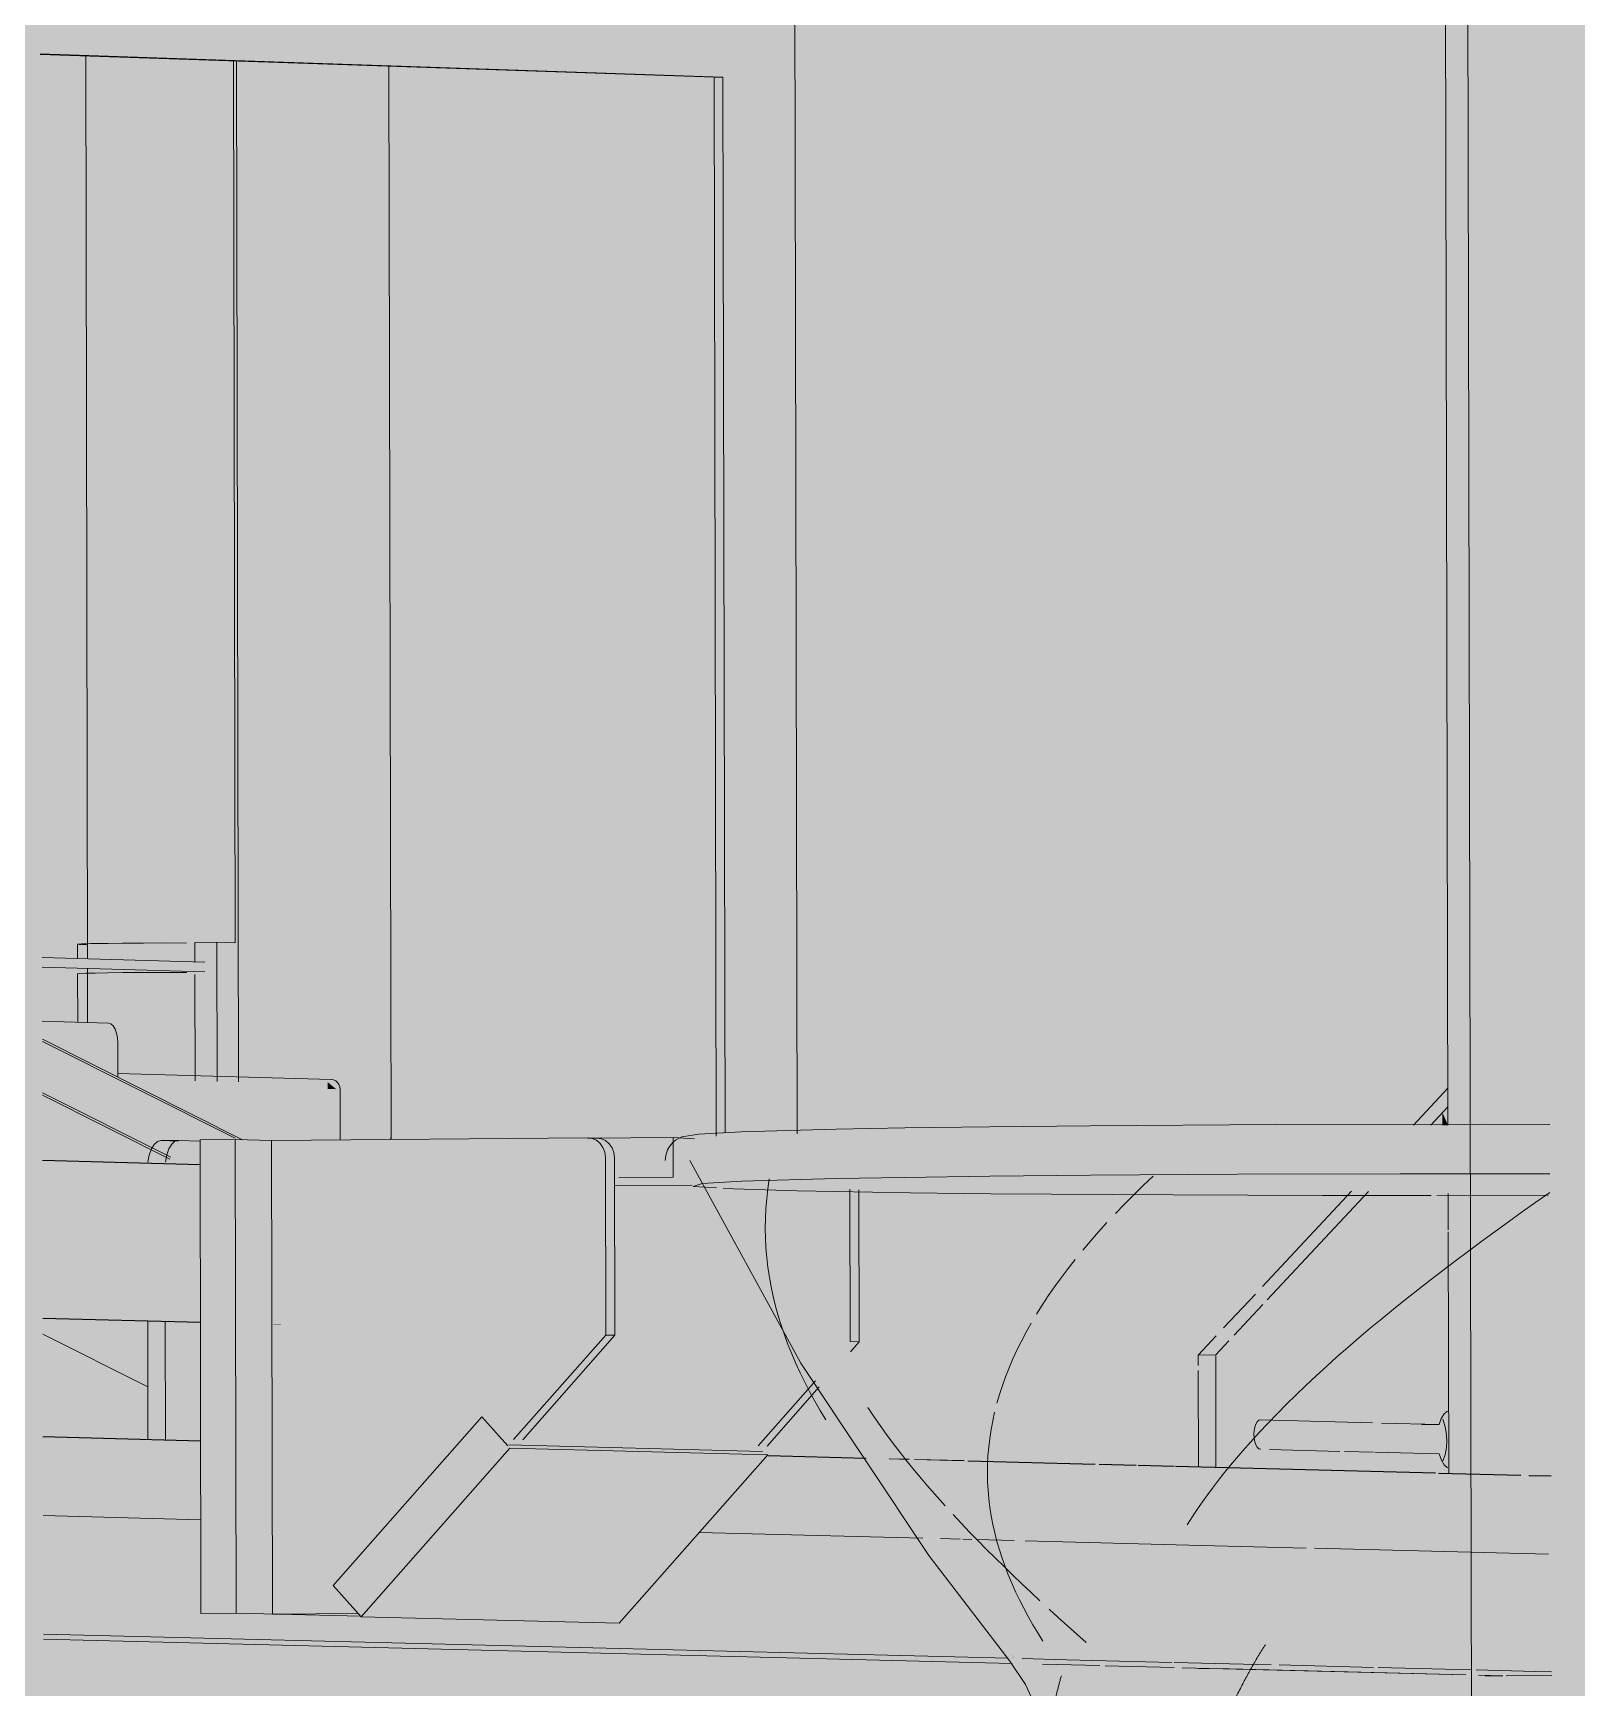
# Model space of a CAD drawing. Header units: inches. Extents: x 30764 to 92544, y -36095 to 66.
# Drawn here: x 30764.26317 to 30764.26885, y -164.99986 to -164.99377 of the extents above; entities that cross this region are included whole.
import ezdxf

# ---------------------------------------------------------------- set-up
doc = ezdxf.new("R2010")
doc.units = ezdxf.units.IN
doc.header["$MEASUREMENT"] = 0
for name, color, linetype, lineweight in [('A-GLAZ-CURT', 52, 'Continuous', 9), ('A-GLAZ-CWMG', 51, 'Continuous', 9), ('Q-SPCQ', 91, 'Continuous', 9)]:
    doc.layers.add(name, color=color, linetype=linetype, lineweight=lineweight)

# ---------------------------------------------------------------- blocks, each defined once
blk = doc.blocks.new('FP_6-Entrance - Clinic')
at = {"layer": 'Q-SPCQ'}
for p, q in [((30764.267683, -164.9997344), (30764.26768, -164.9997394)), ((30764.2676861, -164.9997295), (30764.267683, -164.9997344)), ((30764.2676892, -164.9997246), (30764.2676861, -164.9997295)), ((30764.2676923, -164.9997198), (30764.2676892, -164.9997246)), ((30764.2676954, -164.999715), (30764.2676923, -164.9997198)), ((30764.2676985, -164.9997102), (30764.2676954, -164.999715)), ((30764.2677016, -164.9997054), (30764.2676985, -164.9997102)), ((30764.2676471, -164.9997958), (30764.2676442, -164.9998011)), ((30764.2676501, -164.9997905), (30764.2676471, -164.9997958)), ((30764.267653, -164.9997853), (30764.2676501, -164.9997905)), ((30764.267656, -164.9997801), (30764.267653, -164.9997853)), ((30764.267659, -164.9997749), (30764.267656, -164.9997801)), ((30764.2676619, -164.9997697), (30764.267659, -164.9997749)), ((30764.2676649, -164.9997646), (30764.2676619, -164.9997697)), ((30764.2676679, -164.9997595), (30764.2676649, -164.9997646)), ((30764.2676709, -164.9997544), (30764.2676679, -164.9997595)), ((30764.2676739, -164.9997494), (30764.2676709, -164.9997544)), ((30764.267677, -164.9997444), (30764.2676739, -164.9997494)), ((30764.26768, -164.9997394), (30764.267677, -164.9997444)), ((30764.267615, -164.9998555), (30764.2676121, -164.9998611)), ((30764.2676179, -164.99985), (30764.267615, -164.9998555)), ((30764.2676208, -164.9998444), (30764.2676179, -164.99985)), ((30764.2676237, -164.9998389), (30764.2676208, -164.9998444)), ((30764.2676267, -164.9998335), (30764.2676237, -164.9998389)), ((30764.2676296, -164.999828), (30764.2676267, -164.9998335)), ((30764.2676325, -164.9998226), (30764.2676296, -164.999828)), ((30764.2676354, -164.9998172), (30764.2676325, -164.9998226)), ((30764.2676383, -164.9998118), (30764.2676354, -164.9998172)), ((30764.2676413, -164.9998064), (30764.2676383, -164.9998118)), ((30764.2676442, -164.9998011), (30764.2676413, -164.9998064)), ((30764.2675829, -164.999918), (30764.2675799, -164.9999238)), ((30764.2675858, -164.9999122), (30764.2675829, -164.999918)), ((30764.2675887, -164.9999064), (30764.2675858, -164.9999122)), ((30764.2675917, -164.9999007), (30764.2675887, -164.9999064)), ((30764.2675946, -164.999895), (30764.2675917, -164.9999007)), ((30764.2675975, -164.9998893), (30764.2675946, -164.999895)), ((30764.2676005, -164.9998836), (30764.2675975, -164.9998893)), ((30764.2676034, -164.9998779), (30764.2676005, -164.9998836)), ((30764.2676063, -164.9998723), (30764.2676034, -164.9998779)), ((30764.2676092, -164.9998667), (30764.2676063, -164.9998723)), ((30764.2676121, -164.9998611), (30764.2676092, -164.9998667)), ((30764.267553, -164.9999767), (30764.26755, -164.9999826)), ((30764.267556, -164.9999707), (30764.267553, -164.9999767)), ((30764.2675591, -164.9999648), (30764.267556, -164.9999707)), ((30764.2675621, -164.9999589), (30764.2675591, -164.9999648)), ((30764.2675651, -164.999953), (30764.2675621, -164.9999589)), ((30764.2675681, -164.9999471), (30764.2675651, -164.999953)), ((30764.267571, -164.9999413), (30764.2675681, -164.9999471)), ((30764.267574, -164.9999354), (30764.267571, -164.9999413)), ((30764.267577, -164.9999296), (30764.267574, -164.9999354)), ((30764.2675799, -164.9999238), (30764.267577, -164.9999296)), ((30764.26755, -164.9999826), (30764.2675469, -164.9999886))]:
    blk.add_line(p, q, dxfattribs=at)
blk = doc.blocks.new('FP_7-Entrance - Clinic')
at = {"layer": 'Q-SPCQ'}
for p, q in [((30764.267252, -164.9980152), (30764.267217, -164.9980496)), ((30764.267288, -164.9979808), (30764.267252, -164.9980152)), ((30764.2671831, -164.9980838), (30764.2671502, -164.998118)), ((30764.267217, -164.9980496), (30764.2671831, -164.9980838)), ((30764.2671183, -164.9981521), (30764.2670875, -164.9981861)), ((30764.2670875, -164.9981861), (30764.2670578, -164.99822)), ((30764.2670578, -164.99822), (30764.2670291, -164.9982539)), ((30764.2669751, -164.9983213), (30764.2669497, -164.9983549)), ((30764.2670015, -164.9982876), (30764.2669751, -164.9983213)), ((30764.2669254, -164.9983885), (30764.2669023, -164.9984219)), ((30764.2669497, -164.9983549), (30764.2669254, -164.9983885)), ((30764.2668803, -164.9984553), (30764.2668594, -164.9984886)), ((30764.2669023, -164.9984219), (30764.2668803, -164.9984553)), ((30764.266821, -164.9985549), (30764.2668036, -164.9985879)), ((30764.2668396, -164.9985218), (30764.266821, -164.9985549)), ((30764.2667873, -164.9986209), (30764.2667721, -164.9986538)), ((30764.2668036, -164.9985879), (30764.2667873, -164.9986209)), ((30764.2667581, -164.9986866), (30764.2667452, -164.9987193)), ((30764.2667721, -164.9986538), (30764.2667581, -164.9986866)), ((30764.2667335, -164.9987519), (30764.2667229, -164.9987845)), ((30764.2667452, -164.9987193), (30764.2667335, -164.9987519)), ((30764.2667229, -164.9987845), (30764.2667134, -164.9988169)), ((30764.2662383, -164.998832), (30764.2662606, -164.9988654)), ((30764.2662606, -164.9988654), (30764.2662837, -164.9988988)), ((30764.266698, -164.9988816), (30764.266692, -164.9989139)), ((30764.2667051, -164.9988493), (30764.266698, -164.9988816)), ((30764.2662837, -164.9988988), (30764.2663076, -164.998932)), ((30764.2663076, -164.998932), (30764.2663322, -164.9989651)), ((30764.266692, -164.9989139), (30764.2666871, -164.998946)), ((30764.2663322, -164.9989651), (30764.2663575, -164.9989981)), ((30764.2663575, -164.9989981), (30764.2663835, -164.9990311)), ((30764.2666833, -164.9989781), (30764.2666806, -164.99901)), ((30764.2666871, -164.998946), (30764.2666833, -164.9989781)), ((30764.2663835, -164.9990311), (30764.2664101, -164.9990639)), ((30764.2664101, -164.9990639), (30764.2664374, -164.9990966)), ((30764.2666791, -164.9990419), (30764.2666786, -164.9990737)), ((30764.2666806, -164.99901), (30764.2666791, -164.9990419)), ((30764.2664374, -164.9990966), (30764.2664557, -164.999118)), ((30764.2664557, -164.999118), (30764.2664653, -164.9991292)), ((30764.2666786, -164.9990737), (30764.2666793, -164.9991055)), ((30764.2666793, -164.9991055), (30764.266681, -164.9991371)), ((30764.2664653, -164.9991292), (30764.2664937, -164.9991617)), ((30764.2664937, -164.9991617), (30764.2665228, -164.9991941)), ((30764.266681, -164.9991371), (30764.2666838, -164.9991687)), ((30764.2666838, -164.9991687), (30764.2666877, -164.9992001)), ((30764.2665524, -164.9992264), (30764.2665824, -164.9992586)), ((30764.2666877, -164.9992001), (30764.2666926, -164.9992315)), ((30764.2666926, -164.9992315), (30764.2666985, -164.9992628)), ((30764.2665824, -164.9992586), (30764.266613, -164.9992907)), ((30764.266613, -164.9992907), (30764.266644, -164.9993227)), ((30764.2666985, -164.9992628), (30764.2667055, -164.9992941)), ((30764.2667055, -164.9992941), (30764.2667135, -164.9993252)), ((30764.266644, -164.9993227), (30764.2666755, -164.9993546)), ((30764.2666755, -164.9993546), (30764.2667073, -164.9993863)), ((30764.2667135, -164.9993252), (30764.2667224, -164.9993563)), ((30764.2667224, -164.9993563), (30764.2667324, -164.9993872)), ((30764.2667073, -164.9993863), (30764.2667395, -164.999418)), ((30764.2667324, -164.9993872), (30764.2667433, -164.9994181)), ((30764.2667395, -164.999418), (30764.2667721, -164.9994495)), ((30764.2667433, -164.9994181), (30764.2667552, -164.9994489)), ((30764.2667552, -164.9994489), (30764.266768, -164.9994796)), ((30764.266768, -164.9994796), (30764.2667817, -164.9995103)), ((30764.2667721, -164.9994495), (30764.266805, -164.999481)), ((30764.266805, -164.999481), (30764.2668381, -164.9995123)), ((30764.2667817, -164.9995103), (30764.2667964, -164.9995408)), ((30764.2667964, -164.9995408), (30764.2668119, -164.9995713)), ((30764.2668381, -164.9995123), (30764.2668716, -164.9995435)), ((30764.2668119, -164.9995713), (30764.2668282, -164.9996016)), ((30764.2668282, -164.9996016), (30764.2668454, -164.9996319)), ((30764.2669052, -164.9995746), (30764.2669391, -164.9996056)), ((30764.2669391, -164.9996056), (30764.2669731, -164.9996365)), ((30764.2668454, -164.9996319), (30764.2668634, -164.9996621)), ((30764.2668634, -164.9996621), (30764.2668822, -164.9996922)), ((30764.2669731, -164.9996365), (30764.2670073, -164.9996673)), ((30764.2670073, -164.9996673), (30764.2670416, -164.9996979))]:
    blk.add_line(p, q, dxfattribs=at)
blk = doc.blocks.new('FP_8-Entrance - Clinic')
at = {"layer": 'Q-SPCQ'}
for p, q in [((30764.2658704, -164.9980278), (30764.2658663, -164.9980642)), ((30764.2658758, -164.9979913), (30764.2658704, -164.9980278)), ((30764.2658663, -164.9980642), (30764.2658634, -164.9981005)), ((30764.2658617, -164.9981367), (30764.2658612, -164.9981729)), ((30764.2658634, -164.9981005), (30764.2658617, -164.9981367)), ((30764.2658612, -164.9981729), (30764.2658619, -164.998209)), ((30764.2658619, -164.998209), (30764.2658637, -164.998245)), ((30764.2658637, -164.998245), (30764.2658667, -164.9982809)), ((30764.2658667, -164.9982809), (30764.2658709, -164.9983167)), ((30764.2658709, -164.9983167), (30764.2658762, -164.9983524)), ((30764.2658762, -164.9983524), (30764.2658826, -164.9983881)), ((30764.2658826, -164.9983881), (30764.2658902, -164.9984236)), ((30764.2658902, -164.9984236), (30764.2658988, -164.9984591)), ((30764.2658988, -164.9984591), (30764.2659086, -164.9984945)), ((30764.2659086, -164.9984945), (30764.2659194, -164.9985298)), ((30764.2659194, -164.9985298), (30764.2659313, -164.9985649)), ((30764.2659313, -164.9985649), (30764.2659443, -164.9986)), ((30764.2659443, -164.9986), (30764.2659582, -164.9986351)), ((30764.2659582, -164.9986351), (30764.2659732, -164.99867)), ((30764.2659732, -164.99867), (30764.2659892, -164.9987048)), ((30764.2659892, -164.9987048), (30764.2660061, -164.9987395)), ((30764.2660061, -164.9987395), (30764.266024, -164.9987741)), ((30764.266024, -164.9987741), (30764.2660429, -164.9988087)), ((30764.2660429, -164.9988087), (30764.2660626, -164.9988431)), ((30764.2660626, -164.9988431), (30764.2660833, -164.9988774))]:
    blk.add_line(p, q, dxfattribs=at)
blk.add_polyline3d([(30764.2655838, -164.9979239, 0), (30764.2659917, -164.9986694, 0), (30764.2664623, -164.9993772, 0), (30764.2667608, -164.999766, 0)], dxfattribs=at)
blk = doc.blocks.new('FP_9-Entrance - Clinic')
at = {"layer": 'Q-SPCQ'}
for p, q in [((30764.2686968, -164.9980768), (30764.2686461, -164.9981129)), ((30764.268748, -164.9980406), (30764.2686968, -164.9980768)), ((30764.2685959, -164.9981489), (30764.2685463, -164.9981849)), ((30764.2686461, -164.9981129), (30764.2685959, -164.9981489)), ((30764.2685463, -164.9981849), (30764.2684973, -164.9982208)), ((30764.268449, -164.9982567), (30764.2684012, -164.9982924)), ((30764.2684973, -164.9982208), (30764.268449, -164.9982567)), ((30764.2683542, -164.9983281), (30764.2683078, -164.9983638)), ((30764.2684012, -164.9982924), (30764.2683542, -164.9983281)), ((30764.2683078, -164.9983638), (30764.2682622, -164.9983994)), ((30764.2682173, -164.9984349), (30764.2681732, -164.9984703)), ((30764.2682622, -164.9983994), (30764.2682173, -164.9984349)), ((30764.2681299, -164.9985057), (30764.2680873, -164.998541)), ((30764.2681732, -164.9984703), (30764.2681299, -164.9985057)), ((30764.2680456, -164.9985762), (30764.2680048, -164.9986114)), ((30764.2680873, -164.998541), (30764.2680456, -164.9985762)), ((30764.2680048, -164.9986114), (30764.2679648, -164.9986465)), ((30764.2679258, -164.9986815), (30764.2678876, -164.9987164)), ((30764.2679648, -164.9986465), (30764.2679258, -164.9986815)), ((30764.2678504, -164.9987512), (30764.2678141, -164.998786)), ((30764.2678876, -164.9987164), (30764.2678504, -164.9987512)), ((30764.2677787, -164.9988207), (30764.2677444, -164.9988553)), ((30764.2678141, -164.998786), (30764.2677787, -164.9988207)), ((30764.2677444, -164.9988553), (30764.267711, -164.9988898)), ((30764.2676787, -164.9989243), (30764.2676474, -164.9989586)), ((30764.267711, -164.9988898), (30764.2676787, -164.9989243)), ((30764.2676171, -164.9989929), (30764.2675878, -164.9990271)), ((30764.2676474, -164.9989586), (30764.2676171, -164.9989929)), ((30764.2675597, -164.9990612), (30764.2675325, -164.9990952)), ((30764.2675878, -164.9990271), (30764.2675597, -164.9990612)), ((30764.2675325, -164.9990952), (30764.2675065, -164.9991291)), ((30764.2674816, -164.999163), (30764.2674578, -164.9991967)), ((30764.2675065, -164.9991291), (30764.2674816, -164.999163)), ((30764.267435, -164.9992304), (30764.2674134, -164.9992639)), ((30764.2674578, -164.9991967), (30764.267435, -164.9992304))]:
    blk.add_line(p, q, dxfattribs=at)
blk = doc.blocks.new('FP_10-Entrance - Clinic')
at = {"layer": 'Q-SPCQ'}
for p, q in [((30764.2669402, -164.9998583), (30764.2669392, -164.999862)), ((30764.2669411, -164.9998547), (30764.2669402, -164.9998583)), ((30764.266942, -164.9998511), (30764.2669411, -164.9998547)), ((30764.266943, -164.9998475), (30764.266942, -164.9998511)), ((30764.2669439, -164.9998439), (30764.266943, -164.9998475)), ((30764.2669449, -164.9998404), (30764.2669439, -164.9998439)), ((30764.2669458, -164.9998368), (30764.2669449, -164.9998404)), ((30764.2669467, -164.9998333), (30764.2669458, -164.9998368)), ((30764.2669477, -164.9998298), (30764.2669467, -164.9998333)), ((30764.2669486, -164.9998264), (30764.2669477, -164.9998298)), ((30764.2669496, -164.9998229), (30764.2669486, -164.9998264)), ((30764.2669505, -164.9998195), (30764.2669496, -164.9998229)), ((30764.2669246, -164.9999191), (30764.2669236, -164.9999231)), ((30764.2669257, -164.9999152), (30764.2669246, -164.9999191)), ((30764.2669267, -164.9999113), (30764.2669257, -164.9999152)), ((30764.2669277, -164.9999074), (30764.2669267, -164.9999113)), ((30764.2669286, -164.9999035), (30764.2669277, -164.9999074)), ((30764.2669296, -164.9998996), (30764.2669286, -164.9999035)), ((30764.2669306, -164.9998958), (30764.2669296, -164.9998996)), ((30764.2669316, -164.999892), (30764.2669306, -164.9998958)), ((30764.2669325, -164.9998881), (30764.2669316, -164.999892)), ((30764.2669335, -164.9998843), (30764.2669325, -164.9998881)), ((30764.2669345, -164.9998806), (30764.2669335, -164.9998843)), ((30764.2669354, -164.9998768), (30764.2669345, -164.9998806)), ((30764.2669364, -164.9998731), (30764.2669354, -164.9998768)), ((30764.2669373, -164.9998694), (30764.2669364, -164.9998731)), ((30764.2669383, -164.9998657), (30764.2669373, -164.9998694)), ((30764.2669392, -164.999862), (30764.2669383, -164.9998657)), ((30764.2669085, -164.9999798), (30764.2669073, -164.9999839)), ((30764.2669096, -164.9999756), (30764.2669085, -164.9999798)), ((30764.2669108, -164.9999715), (30764.2669096, -164.9999756)), ((30764.2669119, -164.9999674), (30764.2669108, -164.9999715)), ((30764.266913, -164.9999633), (30764.2669119, -164.9999674)), ((30764.2669141, -164.9999592), (30764.266913, -164.9999633)), ((30764.2669152, -164.9999551), (30764.2669141, -164.9999592)), ((30764.2669163, -164.9999511), (30764.2669152, -164.9999551)), ((30764.2669174, -164.999947), (30764.2669163, -164.9999511)), ((30764.2669184, -164.999943), (30764.2669174, -164.999947)), ((30764.2669195, -164.999939), (30764.2669184, -164.999943)), ((30764.2669205, -164.999935), (30764.2669195, -164.999939)), ((30764.2669216, -164.999931), (30764.2669205, -164.999935)), ((30764.2669226, -164.999927), (30764.2669216, -164.999931)), ((30764.2669236, -164.9999231), (30764.2669226, -164.999927)), ((30764.2668989, -165.0000132), (30764.2668976, -165.0000174)), ((30764.2669001, -165.000009), (30764.2668989, -165.0000132)), ((30764.2669013, -165.0000048), (30764.2669001, -165.000009)), ((30764.2669026, -165.0000006), (30764.2669013, -165.0000048)), ((30764.2669038, -164.9999964), (30764.2669026, -165.0000006)), ((30764.266905, -164.9999922), (30764.2669038, -164.9999964)), ((30764.2669062, -164.9999881), (30764.266905, -164.9999922)), ((30764.2669073, -164.9999839), (30764.2669062, -164.9999881))]:
    blk.add_line(p, q, dxfattribs=at)
blk.add_polyline3d([(30764.2667608, -164.999766, 0), (30764.2668185, -164.9998521, 0), (30764.2668529, -164.9999269, 0), (30764.2668755, -165.0000023, 0)], dxfattribs=at)

msp = doc.modelspace()

# ---------------------------------------------------------------- hatches: boundary and pattern name
at = {"layer": 'A-GLAZ-CURT', "transparency": 33554458}
msp.add_hatch(color=256, dxfattribs=at).paths.add_polyline_path([(30764.2856837, -165.0943107), (30764.2853479, -164.964552), (30764.245196, -164.9655213), (30764.2453786, -165.0928161), (30764.2853434, -165.0942981)], flags=0)
at = {"layer": 'A-GLAZ-CURT', "lineweight": 5, "transparency": 33554458}
h = msp.add_hatch(color=256, dxfattribs=at)
h.paths.add_polyline_path([(30764.2720929, -165.0559024), (30764.2720455, -165.0343375), (30764.2629909, -165.0342574), (30764.2630356, -165.0557296), (30764.2719536, -165.0558998)], flags=0)
h.paths.add_polyline_path([(30764.272036, -165.0300214), (30764.2719546, -164.9930305), (30764.2629111, -164.9931497), (30764.2629825, -165.0299598), (30764.271954, -165.0300208)], flags=0)
h = msp.add_hatch(color=256, dxfattribs=at)
h.paths.add_polyline_path([(30764.2630355, -165.0554361), (30764.2705749, -165.0549591), (30764.2705304, -165.0343336), (30764.2629944, -165.0342605), (30764.2630346, -165.0549525)], flags=0)
h.paths.add_polyline_path([(30764.2705211, -165.0300198), (30764.2704414, -164.9930758), (30764.2629146, -164.9931547), (30764.2629861, -165.0299627), (30764.2692556, -165.0300103)], flags=0)
at = {"layer": 'A-GLAZ-CWMG', "lineweight": 5}
h = msp.add_hatch(color=256, dxfattribs=at)
h.paths.add_polyline_path([(30764.2705749, -165.05497), (30764.2705304, -165.0343336), (30764.2685316, -165.0343159), (30764.2685749, -165.0549327), (30764.2699962, -165.0549592)], flags=0)
h.paths.add_polyline_path([(30764.2705211, -165.0300198), (30764.2704414, -164.9930758), (30764.2684451, -164.9930973), (30764.2685226, -165.0300063), (30764.2692569, -165.0300113)], flags=0)
at = {"layer": 'Q-SPCQ', "lineweight": 5, "transparency": 33554496}
h = msp.add_hatch(color=256, dxfattribs=at)
h.paths.add_polyline_path([(30764.2662314, -164.9990187), (30764.2660511, -164.9987677), (30764.2658711, -164.9990092), (30764.2662295, -164.9990186)], flags=0)
h.paths.add_polyline_path([(30764.2640462, -164.9989616), (30764.264044, -164.9985259), (30764.2632024, -164.9985034), (30764.2632033, -164.9989396), (30764.264044, -164.9989615)], flags=0)
h.paths.add_polyline_path([(30764.2640442, -164.9979451), (30764.264044, -164.9978496), (30764.2657131, -164.9978217), (30764.2657053, -164.9939363), (30764.2631933, -164.9938508), (30764.2632013, -164.9979217), (30764.264044, -164.9979451)], flags=0)
h.paths.add_polyline_path([(30764.2659787, -164.9978246), (30764.2668716, -164.9978096), (30764.2687503, -164.997794), (30764.2687364, -164.9931723), (30764.2631921, -164.9932311), (30764.2631922, -164.9932693), (30764.2659697, -164.9933663), (30764.2659787, -164.9978152)], flags=0)
at = {"layer": 'Q-SPCQ', "lineweight": 5}
h = msp.add_hatch(color=256, dxfattribs=at)
h.paths.add_polyline_path([(30764.2642643, -164.9976263), (30764.2642569, -164.9938886), (30764.263935, -164.9938776), (30764.2639742, -164.9976182), (30764.2640804, -164.9976212)], flags=0)
h.paths.add_polyline_path([(30764.2642558, -164.9933066), (30764.2642556, -164.99322), (30764.2639338, -164.9932551), (30764.2639339, -164.9932954)], flags=0)
h = msp.add_hatch(color=256, dxfattribs=at)
h.paths.add_polyline_path([(30764.264297, -164.9978477), (30764.2644476, -164.9978391), (30764.2644398, -164.9938948), (30764.264118, -164.9938839), (30764.2641445, -164.997623), (30764.2642956, -164.997652), (30764.264297, -164.9978462)], flags=0)
h.paths.add_polyline_path([(30764.2644387, -164.993313), (30764.2644385, -164.993218), (30764.2641167, -164.9932404), (30764.2641168, -164.9933018)], flags=0)
h = msp.add_hatch(color=256, dxfattribs=at)
h.paths.add_polyline_path([(30764.264297, -164.9978477), (30764.2643136, -164.9978391), (30764.2642753, -164.9938892), (30764.2642569, -164.9938886), (30764.2642955, -164.997652), (30764.264297, -164.9978461)], flags=0)
h.paths.add_polyline_path([(30764.2643046, -164.9933083), (30764.2642739, -164.9932198), (30764.2642557, -164.9932389), (30764.2642834, -164.9933076), (30764.2643023, -164.9933082)], flags=0)
h = msp.add_hatch(color=256, dxfattribs=at)
h.paths.add_polyline_path([(30764.2643136, -164.9978476), (30764.2644798, -164.9978391), (30764.264472, -164.9938959), (30764.2643058, -164.9938902), (30764.2643136, -164.9978461)], flags=0)
h.paths.add_polyline_path([(30764.2644708, -164.9933141), (30764.2644707, -164.9932177), (30764.2643045, -164.9932384), (30764.2643046, -164.9933083)], flags=0)
for points in [[(30764.2687503, -164.9977968), (30764.2687365, -164.9931723), (30764.2683634, -164.9931763), (30764.2683728, -164.9976577), (30764.2685056, -164.9975157), (30764.2685698, -164.9975152), (30764.2685259, -164.9977938), (30764.2687365, -164.9977965)], [(30764.2635073, -164.9938631), (30764.2634854, -164.993861), (30764.2634854, -164.9938624)], [(30764.2638853, -164.993876), (30764.2638641, -164.9938738), (30764.2638814, -164.9938758)], [(30764.2639034, -164.9938766), (30764.2638734, -164.9938741), (30764.2639024, -164.9938765)], [(30764.2642569, -164.9938886), (30764.2642569, -164.9938871), (30764.263935, -164.9938776)], [(30764.2644398, -164.9938948), (30764.2644398, -164.9938934), (30764.264118, -164.9938839)], [(30764.2643058, -164.9938902), (30764.2642753, -164.9938878), (30764.2643037, -164.9938902)], [(30764.264472, -164.9938959), (30764.264472, -164.9938944), (30764.2643058, -164.9938902)], [(30764.2656809, -164.9978335), (30764.2657131, -164.9978217), (30764.2657053, -164.9939363), (30764.265673, -164.9939366), (30764.2656809, -164.997826)], [(30764.2639417, -164.9972333), (30764.2639202, -164.9971965), (30764.2632006, -164.9971757), (30764.2632007, -164.997212), (30764.2639202, -164.9972327)], [(30764.2639424, -164.9976173), (30764.2639202, -164.9971223), (30764.2638427, -164.9971201), (30764.2638437, -164.9976145), (30764.2639202, -164.9976167)], [(30764.2633608, -164.9972745), (30764.2633309, -164.9972363), (30764.263201, -164.9972631), (30764.263201, -164.9972699), (30764.2633598, -164.9972745)], [(30764.263498, -164.9976048), (30764.2634972, -164.997232), (30764.2633485, -164.9972599), (30764.2633653, -164.9972746), (30764.2633955, -164.9974163), (30764.2634522, -164.9974334), (30764.2634786, -164.9975655), (30764.2634802, -164.9976043)], [(30764.2633656, -164.9974155), (30764.2633653, -164.9972746), (30764.263201, -164.9972699), (30764.2632013, -164.9974108), (30764.263319, -164.9974141)], [(30764.2634784, -164.9976162), (30764.2634702, -164.9974735), (30764.2634447, -164.9974176), (30764.2632008, -164.9974106), (30764.263201, -164.9974772), (30764.2634516, -164.9976028)], [(30764.2636735, -164.9979117), (30764.2637023, -164.9978496), (30764.2639107, -164.9978409), (30764.2633185, -164.997544), (30764.2633185, -164.9977336), (30764.2636549, -164.9979024)], [(30764.2640446, -164.9978498), (30764.264297, -164.9978391), (30764.2642966, -164.9976613), (30764.263525, -164.9976396), (30764.263989, -164.9978483), (30764.2640402, -164.9978497)], [(30764.2642822, -164.9976609), (30764.2642509, -164.9976349), (30764.2642509, -164.99766)], [(30764.2683097, -164.9977933), (30764.268373, -164.9977256), (30764.2683528, -164.9976791), (30764.268254, -164.9977931)], [(30764.2683731, -164.9977934), (30764.2683528, -164.9977472), (30764.2683528, -164.9977934)], [(30764.2640474, -164.9995927), (30764.2643833, -164.9995758), (30764.265274, -164.9985658), (30764.2652726, -164.9979118), (30764.2651745, -164.99784), (30764.2640796, -164.9978704), (30764.2640796, -164.9991181), (30764.2640465, -164.9991425), (30764.2640474, -164.9995758)], [(30764.2640943, -164.9979962), (30764.2655224, -164.9979789), (30764.2655222, -164.9978388), (30764.264094, -164.997851)], [(30764.2644798, -164.9978462), (30764.2644838, -164.9978391), (30764.2644798, -164.99784)], [(30764.2655394, -164.9979851), (30764.2655271, -164.9979789), (30764.265585, -164.997848), (30764.2655222, -164.9978506), (30764.2655271, -164.9979844)], [(30764.2655474, -164.9979155), (30764.2664917, -164.9978911), (30764.2670168, -164.997862), (30764.2670361, -164.9978072), (30764.2655428, -164.9978464)], [(30764.2670155, -164.9978855), (30764.268748, -164.9978601), (30764.2687341, -164.9977958), (30764.2678697, -164.9977914), (30764.267021, -164.9978401), (30764.2670168, -164.997862)], [(30764.2637839, -164.9992496), (30764.2637811, -164.9978517), (30764.263702, -164.9978495), (30764.2636521, -164.997957), (30764.2636546, -164.9992463), (30764.2637811, -164.9992496)], [(30764.2636703, -164.997918), (30764.2636522, -164.997901), (30764.2636699, -164.9979178)], [(30764.2655921, -164.9980118), (30764.2666283, -164.9979688), (30764.2670278, -164.9979503), (30764.2670155, -164.9978855), (30764.2655474, -164.9979155), (30764.2655269, -164.9979788)], [(30764.2670465, -164.9979743), (30764.2684806, -164.9979565), (30764.2687482, -164.9979502), (30764.268734, -164.9978801), (30764.2670169, -164.9979091), (30764.2670365, -164.997965)], [(30764.2653073, -164.9985667), (30764.265306, -164.9979127), (30764.2652726, -164.9979118), (30764.265274, -164.9985658)], [(30764.2658176, -164.998993), (30764.2660462, -164.9987339), (30764.2655853, -164.9980137), (30764.2653066, -164.9980192), (30764.2652775, -164.998601), (30764.2651126, -164.9987881), (30764.2651143, -164.9989747), (30764.2654, -164.9989821)], [(30764.2660597, -164.9987186), (30764.2661731, -164.9985681), (30764.2661536, -164.9980281), (30764.2656633, -164.9980287), (30764.2660506, -164.9987043)], [(30764.2662064, -164.9985908), (30764.2662053, -164.998031), (30764.2661721, -164.9980424), (30764.2661732, -164.9985899)], [(30764.2663548, -164.9980072), (30764.2663548, -164.9979854), (30764.2662765, -164.9980059)], [(30764.2674541, -164.9986397), (30764.2675184, -164.9986392), (30764.2680731, -164.9980405), (30764.2680007, -164.9980555), (30764.2674991, -164.9985916)], [(30764.2687531, -164.9990845), (30764.2687232, -164.9980511), (30764.2684831, -164.9980664), (30764.2683755, -164.9989162), (30764.2683758, -164.9990747), (30764.2687365, -164.9990841)], [(30764.2660462, -164.9987339), (30764.2660506, -164.9987043), (30764.2657485, -164.9981821), (30764.2659505, -164.9985731)], [(30764.2635887, -164.9985149), (30764.2635876, -164.9985137), (30764.2635876, -164.9985149)], [(30764.263654, -164.9989514), (30764.2636532, -164.9985166), (30764.2635885, -164.9985148), (30764.2635894, -164.9989497)], [(30764.2636532, -164.9985166), (30764.2636532, -164.9985154), (30764.2635885, -164.9985148)], [(30764.2639117, -164.9985235), (30764.2639117, -164.9985223), (30764.2637824, -164.99852)], [(30764.2640796, -164.998528), (30764.2640796, -164.9985268), (30764.2640453, -164.998527)], [(30764.2675193, -164.9990524), (30764.2675184, -164.9986392), (30764.2674541, -164.9986397), (30764.267455, -164.9990507)], [(30764.2643737, -164.9996028), (30764.2649211, -164.998982), (30764.264818, -164.9988672), (30764.2642706, -164.999488), (30764.2643494, -164.9995758)], [(30764.2658509, -164.9989938), (30764.2657593, -164.998892), (30764.2656735, -164.9989892)], [(30764.2653238, -164.9996267), (30764.2658706, -164.9990068), (30764.2649211, -164.998982), (30764.2643737, -164.9996028), (30764.2651748, -164.9996229)], [(30764.2658069, -164.9990051), (30764.2658176, -164.998993), (30764.2653074, -164.9989921)], [(30764.2687536, -164.9993728), (30764.2687364, -164.9990841), (30764.2662553, -164.9990193), (30764.2664882, -164.9993147), (30764.2687425, -164.9993725)], [(30764.2667552, -164.9997554), (30764.266441, -164.9993135), (30764.2656191, -164.9992924), (30764.265324, -164.9996267), (30764.2640474, -164.9995903), (30764.264044, -164.999252), (30764.2632038, -164.9992304), (30764.2632047, -164.9996667), (30764.266531, -164.9997498)], [(30764.2687545, -164.9998053), (30764.2687364, -164.9993724), (30764.2664614, -164.9993212), (30764.2668059, -164.9997566), (30764.2687529, -164.9998053)], [(30764.2667771, -164.9997559), (30764.2667636, -164.9997363), (30764.2667765, -164.9997559)], [(30764.2667691, -164.9997746), (30764.2667552, -164.9997554), (30764.2667639, -164.9997744)], [(30764.2685747, -164.9998196), (30764.268186, -164.9997911), (30764.2685018, -164.9998178)]]:
    msp.add_hatch(color=256, dxfattribs=at).paths.add_polyline_path(points, flags=0)
h = msp.add_hatch(color=256, dxfattribs=at)
h.paths.add_polyline_path([(30764.266441, -164.9993135), (30764.266207, -164.999018), (30764.2658513, -164.9990293), (30764.2656191, -164.9992924), (30764.2663866, -164.9993121)], flags=0)
h.paths.add_polyline_path([(30764.2640468, -164.9992521), (30764.264044, -164.9989615), (30764.2632033, -164.9989396), (30764.2632038, -164.9992304), (30764.264044, -164.999252)], flags=0)
h.paths.add_polyline_path([(30764.2640453, -164.9985259), (30764.264044, -164.9979451), (30764.2632013, -164.9979217), (30764.2632024, -164.9985034), (30764.264044, -164.9985259)], flags=0)
h.paths.add_polyline_path([(30764.2659503, -164.9978261), (30764.2659787, -164.9978047), (30764.2659697, -164.9933663), (30764.2631922, -164.9932722), (30764.2631933, -164.9938508), (30764.2657053, -164.9939363), (30764.2657398, -164.9978225)], flags=0)
at = {"layer": 'Q-SPCQ', "lineweight": 5, "transparency": 33554496}
h = msp.add_hatch(color=256, dxfattribs=at)
h.paths.add_polyline_path([(30764.2664418, -164.9993146), (30764.266207, -164.9990191), (30764.2658513, -164.9990293), (30764.2656182, -164.9992934), (30764.2663866, -164.9993132)], flags=0)
h.paths.add_polyline_path([(30764.2640468, -164.9992531), (30764.264044, -164.9989626), (30764.2632033, -164.9989407), (30764.2632038, -164.9992315), (30764.264044, -164.9992531)], flags=0)
h.paths.add_polyline_path([(30764.2640454, -164.9985271), (30764.264044, -164.9979462), (30764.2632013, -164.9979229), (30764.2632024, -164.9985045), (30764.264044, -164.998527)], flags=0)
h.paths.add_polyline_path([(30764.2656809, -164.9978335), (30764.2657399, -164.9978225), (30764.2659464, -164.9978047), (30764.2659374, -164.9933667), (30764.2631922, -164.9932722), (30764.2631934, -164.9938522), (30764.265673, -164.9939366), (30764.2656809, -164.997826)], flags=0)
at = {"layer": 'Q-SPCQ', "lineweight": 5}
h = msp.add_hatch(color=256, dxfattribs=at)
h.paths.add_polyline_path([(30764.2635146, -164.9976053), (30764.2634972, -164.997232), (30764.2633673, -164.9972343), (30764.2633802, -164.9974159), (30764.2634561, -164.997442), (30764.2634786, -164.9975655), (30764.2634802, -164.9976043), (30764.263511, -164.9976052)], flags=0)
h.paths.add_polyline_path([(30764.2635138, -164.9971848), (30764.2634854, -164.9938624), (30764.2633607, -164.9938582), (30764.2633957, -164.9971814), (30764.2635081, -164.9971847)], flags=0)
h.paths.add_polyline_path([(30764.2635061, -164.9932805), (30764.2634811, -164.9932283), (30764.2633596, -164.9932552), (30764.2633894, -164.9932764), (30764.2634815, -164.9932796)], flags=0)
h = msp.add_hatch(color=256, dxfattribs=at)
h.paths.add_polyline_path([(30764.263498, -164.9976048), (30764.2634926, -164.9972321), (30764.2633854, -164.9972334), (30764.2634139, -164.9974168), (30764.2634517, -164.9974323), (30764.2634787, -164.9975655), (30764.2634973, -164.9976048)], flags=0)
h.paths.add_polyline_path([(30764.2634972, -164.9971844), (30764.263478, -164.9938622), (30764.2633788, -164.9938588), (30764.2634134, -164.997182), (30764.2634971, -164.9971844)], flags=0)
h.paths.add_polyline_path([(30764.2637549, -164.9971231), (30764.2637234, -164.9938705), (30764.2637146, -164.9938702), (30764.2637491, -164.9971231)], flags=0)
h.paths.add_polyline_path([(30764.2635616, -164.9971231), (30764.2635804, -164.9971127), (30764.2635616, -164.997123)], flags=0)
h.paths.add_polyline_path([(30764.2637474, -164.9932889), (30764.263723, -164.9932257), (30764.2637134, -164.9932552), (30764.2637234, -164.9932881)], flags=0)
h.paths.add_polyline_path([(30764.2635062, -164.9932805), (30764.2634744, -164.9932284), (30764.2633776, -164.9932552), (30764.2634058, -164.993277), (30764.2634942, -164.9932801)], flags=0)
h = msp.add_hatch(color=256, dxfattribs=at)
h.paths.add_polyline_path([(30764.2639048, -164.9976163), (30764.2638734, -164.9938756), (30764.2635073, -164.9938631), (30764.2635138, -164.9971848), (30764.2638799, -164.9971954), (30764.2638762, -164.9972327), (30764.2635139, -164.9972334), (30764.2635146, -164.9976053), (30764.2639033, -164.9976162)], flags=0)
h.paths.add_polyline_path([(30764.2639023, -164.9932943), (30764.2638721, -164.9932241), (30764.2635061, -164.9932551), (30764.2635311, -164.9932814), (30764.2639007, -164.9932942)], flags=0)
h = msp.add_hatch(color=256, dxfattribs=at)
h.paths.add_polyline_path([(30764.2637623, -164.9971232), (30764.2637623, -164.9971209), (30764.2638917, -164.9971127), (30764.2638641, -164.9938753), (30764.2637485, -164.9938713), (30764.26376, -164.9971232)], flags=0)
h.paths.add_polyline_path([(30764.2638842, -164.9932937), (30764.2638614, -164.9932242), (30764.2637473, -164.9932552), (30764.2637683, -164.9932896), (30764.2638797, -164.9932935)], flags=0)
h = msp.add_hatch(color=256, dxfattribs=at)
h.paths.add_polyline_path([(30764.2637485, -164.9938713), (30764.2637234, -164.993869), (30764.2637273, -164.9938706)], flags=0)
h.paths.add_polyline_path([(30764.2635074, -164.9938631), (30764.263478, -164.9938607), (30764.2634953, -164.9938627)], flags=0)
h = msp.add_hatch(color=256, dxfattribs=at)
h.paths.add_polyline_path([(30764.263442, -164.9974176), (30764.2634246, -164.9972329), (30764.2633511, -164.9972369), (30764.2633817, -164.9974159), (30764.2634384, -164.9974175)], flags=0)
h.paths.add_polyline_path([(30764.2634972, -164.9971844), (30764.2634822, -164.9971315), (30764.2634146, -164.9971564), (30764.2634269, -164.9971823), (30764.2634971, -164.9971844)], flags=0)
h = msp.add_hatch(color=256, dxfattribs=at)
h.paths.add_polyline_path([(30764.2639402, -164.9976173), (30764.2639122, -164.9972337), (30764.2634972, -164.9972342), (30764.2635232, -164.9976055), (30764.2639222, -164.9976167)], flags=0)
h.paths.add_polyline_path([(30764.2638662, -164.997195), (30764.263866, -164.9971242), (30764.2634971, -164.9971516), (30764.2634972, -164.9971843), (30764.2638648, -164.9971949)], flags=0)
h = msp.add_hatch(color=256, dxfattribs=at)
h.paths.add_polyline_path([(30764.2638437, -164.9976145), (30764.2638429, -164.9972323), (30764.2637624, -164.9972334), (30764.2637632, -164.9976123)], flags=0)
h.paths.add_polyline_path([(30764.2638428, -164.9971943), (30764.2638427, -164.9971201), (30764.2637623, -164.9971516), (30764.2637624, -164.997192), (30764.2638048, -164.9971932)], flags=0)
h = msp.add_hatch(color=256, dxfattribs=at)
h.paths.add_polyline_path([(30764.2635892, -164.9987564), (30764.2635876, -164.9985149), (30764.2632028, -164.9985046), (30764.2632335, -164.9985779), (30764.2635876, -164.9987556)], flags=0)
h.paths.add_polyline_path([(30764.2636627, -164.9979346), (30764.2636522, -164.9979089), (30764.2632012, -164.9976827), (30764.2632017, -164.9979218), (30764.2636548, -164.9979343)], flags=0)
h = msp.add_hatch(color=256, dxfattribs=at)
h.paths.add_polyline_path([(30764.2639125, -164.9989581), (30764.2639117, -164.9985235), (30764.2637824, -164.99852), (30764.2637833, -164.9989547)], flags=0)
h.paths.add_polyline_path([(30764.2639105, -164.9979413), (30764.2639103, -164.9978459), (30764.2637811, -164.997847), (30764.2637813, -164.9979378)], flags=0)
h = msp.add_hatch(color=256, dxfattribs=at)
h.paths.add_polyline_path([(30764.2640796, -164.9989625), (30764.2640796, -164.998528), (30764.2640453, -164.998527), (30764.2640462, -164.9989616)], flags=0)
h.paths.add_polyline_path([(30764.2640796, -164.997946), (30764.2640796, -164.9978493), (30764.264044, -164.9978496), (30764.264062, -164.9979455)], flags=0)
h = msp.add_hatch(color=256, dxfattribs=at)
h.paths.add_polyline_path([(30764.2640474, -164.9995927), (30764.264044, -164.9978496), (30764.2639104, -164.9978507), (30764.2639138, -164.9995894), (30764.2640439, -164.9995926)], flags=0)
h.paths.add_polyline_path([(30764.2643721, -164.9996009), (30764.2643626, -164.9995904), (30764.2643707, -164.9996009)], flags=0)
h = msp.add_hatch(color=256, dxfattribs=at)
h.paths.add_polyline_path([(30764.2687217, -164.9980506), (30764.2687493, -164.9980274), (30764.268735, -164.9979629), (30764.268414, -164.997974), (30764.2685095, -164.9980264), (30764.2683906, -164.9980294), (30764.2683381, -164.9979649), (30764.2671814, -164.9979846), (30764.2671907, -164.9980436), (30764.2680039, -164.9980389), (30764.268618, -164.9980489)], flags=0)
h.paths.add_polyline_path([(30764.2664083, -164.9980423), (30764.2667434, -164.998037), (30764.266648, -164.9979689), (30764.2656584, -164.9980079), (30764.2659063, -164.9980263), (30764.26636, -164.9980396)], flags=0)
h.paths.add_polyline_path([(30764.2669077, -164.9980344), (30764.2670414, -164.9979691), (30764.267022, -164.9979654), (30764.2667527, -164.9979691)], flags=0)
h = msp.add_hatch(color=256, dxfattribs=at)
h.paths.add_polyline_path([(30764.2669077, -164.9980344), (30764.2666856, -164.9979691), (30764.2667434, -164.998037)], flags=0)
h.paths.add_polyline_path([(30764.2671609, -164.9980426), (30764.267164, -164.9979712), (30764.2669161, -164.9980347), (30764.2670974, -164.9980406)], flags=0)
h.paths.add_polyline_path([(30764.2683906, -164.9980294), (30764.2685095, -164.9979995), (30764.2683682, -164.997974)], flags=0)
at = {"layer": 'Q-SPCQ', "lineweight": 5, "transparency": 33554496}
for points in [[(30764.268753, -164.9990845), (30764.2687231, -164.998051), (30764.2662059, -164.9980312), (30764.2661862, -164.9986146), (30764.2660745, -164.9987411), (30764.2662862, -164.9990201), (30764.2687364, -164.9990841)], [(30764.2687536, -164.9993739), (30764.2687364, -164.9990851), (30764.2662561, -164.9990204), (30764.2664883, -164.9993158), (30764.2687429, -164.9993736)]]:
    msp.add_hatch(color=256, dxfattribs=at).paths.add_polyline_path(points, flags=0)
at = {"layer": 'Q-SPCQ', "lineweight": 5}
h = msp.add_hatch(color=256, dxfattribs=at)
h.paths.add_polyline_path([(30764.2683758, -164.9990747), (30764.2683455, -164.9990158), (30764.2683411, -164.9990034), (30764.2676625, -164.9989585), (30764.2675184, -164.9986425), (30764.2675193, -164.9990524), (30764.2683679, -164.9990745)], flags=0)
h.paths.add_polyline_path([(30764.2683409, -164.9988953), (30764.2683751, -164.9987274), (30764.2683528, -164.9980451), (30764.2680612, -164.998059), (30764.2675199, -164.9986413), (30764.2676946, -164.9988782), (30764.2682619, -164.9988932)], flags=0)

# ---------------------------------------------------------------- linework, layer by layer
at = {"layer": 'A-GLAZ-CWMG'}
msp.add_line((30764.2685226, -165.0300063), (30764.2684451, -164.9930973), dxfattribs=at)
at = {"layer": 'Q-SPCQ'}
for p, q in [((30764.2683731, -164.9977934), (30764.2683634, -164.9931763)), ((30764.2659697, -164.9933663), (30764.2659787, -164.9978246)), ((30764.2659787, -164.9978246), (30764.2659697, -164.9933663)), ((30764.2657053, -164.9939363), (30764.2631933, -164.9938508)), ((30764.2631933, -164.9938508), (30764.2657053, -164.9939363)), ((30764.265673, -164.9939366), (30764.2631934, -164.9938522)), ((30764.265673, -164.9939366), (30764.2631934, -164.9938522)), ((30764.2633669, -164.9971806), (30764.2633604, -164.9938581)), ((30764.2639037, -164.9938766), (30764.2639101, -164.9971221)), ((30764.2639228, -164.997634), (30764.2639154, -164.993877)), ((30764.264476, -164.993896), (30764.2644839, -164.9978461)), ((30764.265673, -164.9939366), (30764.2657053, -164.9939363)), ((30764.265673, -164.9939366), (30764.2657053, -164.9939363)), ((30764.2656809, -164.9978335), (30764.265673, -164.9939366)), ((30764.2656809, -164.9978335), (30764.265673, -164.9939366)), ((30764.2657131, -164.997822), (30764.2657053, -164.9939363)), ((30764.2657053, -164.9939363), (30764.2657131, -164.997822)), ((30764.2632006, -164.9971757), (30764.2637987, -164.997193)), ((30764.2633307, -164.9971796), (30764.2633306, -164.9971278)), ((30764.2637622, -164.9971208), (30764.2638427, -164.9971201)), ((30764.2637624, -164.997192), (30764.2637622, -164.9971208)), ((30764.2638427, -164.9971201), (30764.2639092, -164.997122)), ((30764.2638427, -164.9971201), (30764.2638437, -164.9976321)), ((30764.2632007, -164.997212), (30764.2637988, -164.9972292)), ((30764.2633311, -164.9974145), (30764.2633308, -164.9972364)), ((30764.2633674, -164.9974155), (30764.263367, -164.9972168)), ((30764.2637632, -164.9976301), (30764.2637625, -164.9972386)), ((30764.2634447, -164.9974176), (30764.2632008, -164.9974106)), ((30764.263201, -164.9974772), (30764.263938, -164.9978467)), ((30764.2639107, -164.9978409), (30764.263201, -164.997485)), ((30764.2634784, -164.9976162), (30764.2634782, -164.997491)), ((30764.2634784, -164.9976032), (30764.2642653, -164.9976254)), ((30764.2642966, -164.9976613), (30764.264297, -164.9978477)), ((30764.2682461, -164.9977931), (30764.2683729, -164.9976577)), ((30764.2632012, -164.9976748), (30764.2636733, -164.9979116)), ((30764.2636703, -164.997918), (30764.2632012, -164.9976827)), ((30764.268373, -164.9977256), (30764.2683097, -164.9977933)), ((30764.2637811, -164.997847), (30764.2639103, -164.9978459)), ((30764.2637845, -164.9995904), (30764.2637811, -164.997847)), ((30764.2639103, -164.9978459), (30764.264044, -164.9978496)), ((30764.2639138, -164.9995894), (30764.2639103, -164.9978459)), ((30764.2652078, -164.9978397), (30764.264044, -164.9978496)), ((30764.2652078, -164.9978415), (30764.2655222, -164.9978388)), ((30764.2652078, -164.9978409), (30764.2652411, -164.9978406)), ((30764.2652098, -164.9978397), (30764.2652432, -164.9978406)), ((30764.2655222, -164.9978388), (30764.2656002, -164.9978442)), ((30764.2655222, -164.9978388), (30764.2655225, -164.9979842)), ((30764.2636365, -164.99785), (30764.2637011, -164.9978495)), ((30764.2636374, -164.99785), (30764.263702, -164.9978518)), ((30764.2637811, -164.9978517), (30764.263702, -164.9978495)), ((30764.264044, -164.9978496), (30764.2640474, -164.9995927)), ((30764.2632013, -164.9979217), (30764.2637813, -164.9979378)), ((30764.2637813, -164.9979378), (30764.2632013, -164.9979217)), ((30764.2632013, -164.9979229), (30764.2637813, -164.9979389)), ((30764.2632013, -164.9979229), (30764.2637813, -164.9979389)), ((30764.265274, -164.9985658), (30764.2652726, -164.9979118)), ((30764.265306, -164.9979127), (30764.2653073, -164.9985667)), ((30764.2653065, -164.9980161), (30764.2655925, -164.9980137)), ((30764.2655225, -164.9979842), (30764.2653228, -164.9979859)), ((30764.2656411, -164.9980217), (30764.2656821, -164.9980242)), ((30764.2661732, -164.9985899), (30764.266172, -164.9980292)), ((30764.2662053, -164.998031), (30764.2662064, -164.9985908)), ((30764.2676907, -164.9983868), (30764.2680185, -164.9980364)), ((30764.2680812, -164.9980375), (30764.2677084, -164.998436)), ((30764.2683323, -164.9980519), (30764.2687422, -164.9980507)), ((30764.2683739, -164.998179), (30764.2683736, -164.9980454)), ((30764.2683758, -164.9990747), (30764.2683739, -164.9981865)), ((30764.2675476, -164.9985397), (30764.2676643, -164.9984151)), ((30764.267692, -164.9984536), (30764.2675869, -164.9985659)), ((30764.2637824, -164.9985189), (30764.2632024, -164.9985034)), ((30764.2632024, -164.9985034), (30764.2637824, -164.9985189)), ((30764.2637824, -164.99852), (30764.2632024, -164.9985045)), ((30764.2637824, -164.99852), (30764.2632024, -164.9985045)), ((30764.2635894, -164.9989497), (30764.2635885, -164.9985148)), ((30764.2636532, -164.9985166), (30764.263654, -164.9989514)), ((30764.2632029, -164.9985625), (30764.2635892, -164.9987564)), ((30764.2649351, -164.9989501), (30764.265274, -164.9985658)), ((30764.2653073, -164.9985667), (30764.2649685, -164.998951)), ((30764.265274, -164.9985658), (30764.2653073, -164.9985667)), ((30764.2674541, -164.9986397), (30764.2675203, -164.998569)), ((30764.2661732, -164.9985899), (30764.2662064, -164.9985908)), ((30764.2662064, -164.9985908), (30764.2661742, -164.9986274)), ((30764.2675184, -164.9986392), (30764.2674541, -164.9986397)), ((30764.2674542, -164.9986781), (30764.2674541, -164.9986397)), ((30764.2675673, -164.9985869), (30764.2675184, -164.9986392)), ((30764.267455, -164.9990507), (30764.2674542, -164.9986961)), ((30764.2675184, -164.9986425), (30764.2675193, -164.9990524)), ((30764.2658347, -164.9989736), (30764.2660462, -164.9987339)), ((30764.2660599, -164.998757), (30764.2658679, -164.9989745)), ((30764.264818, -164.9988672), (30764.2642706, -164.999488)), ((30764.264818, -164.9988672), (30764.264914, -164.998974)), ((30764.2676838, -164.998878), (30764.2680955, -164.9988888)), ((30764.2632033, -164.9989396), (30764.2637833, -164.9989547)), ((30764.2637833, -164.9989547), (30764.2632033, -164.9989396)), ((30764.2632033, -164.9989407), (30764.2637833, -164.9989558)), ((30764.2632033, -164.9989407), (30764.2637833, -164.9989558)), ((30764.2676592, -164.9989314), (30764.26766, -164.9989174)), ((30764.26766, -164.9989174), (30764.2676624, -164.9989044)), ((30764.2681281, -164.9988897), (30764.2683409, -164.9988953)), ((30764.2683409, -164.9988953), (30764.2682767, -164.9988958)), ((30764.2683689, -164.9989523), (30764.2683671, -164.9989243)), ((30764.2649211, -164.998982), (30764.2643737, -164.9996028)), ((30764.2658509, -164.9989938), (30764.264918, -164.9989695)), ((30764.2649211, -164.998982), (30764.2658706, -164.9990068)), ((30764.2679753, -164.9989938), (30764.2677159, -164.998987)), ((30764.2680993, -164.998997), (30764.2679925, -164.9989942)), ((30764.2683411, -164.9990034), (30764.2681043, -164.9989971)), ((30764.268349, -164.9990259), (30764.2683411, -164.9990034)), ((30764.2658706, -164.9990068), (30764.2653238, -164.9996267)), ((30764.2658711, -164.9990092), (30764.2662314, -164.9990187)), ((30764.2662314, -164.9990187), (30764.2658711, -164.9990092)), ((30764.2658711, -164.9990103), (30764.2662322, -164.9990198)), ((30764.2658711, -164.9990103), (30764.2662322, -164.9990198)), ((30764.2663175, -164.9990209), (30764.2663903, -164.9990228)), ((30764.2663903, -164.9990228), (30764.2663175, -164.9990209)), ((30764.2663187, -164.999022), (30764.2663911, -164.9990239)), ((30764.2663187, -164.999022), (30764.2663911, -164.9990239)), ((30764.2664101, -164.9990233), (30764.2665922, -164.9990281)), ((30764.2665922, -164.9990281), (30764.2664101, -164.9990233)), ((30764.266411, -164.9990244), (30764.2665929, -164.9990292)), ((30764.266411, -164.9990244), (30764.2665929, -164.9990292)), ((30764.2666069, -164.9990285), (30764.267075, -164.9990407)), ((30764.267075, -164.9990407), (30764.2666069, -164.9990285)), ((30764.2666077, -164.9990296), (30764.2670754, -164.9990418)), ((30764.2666077, -164.9990296), (30764.2670754, -164.9990418)), ((30764.2670896, -164.9990422), (30764.267226, -164.9990457)), ((30764.2670896, -164.9990422), (30764.267226, -164.9990457)), ((30764.2670905, -164.9990411), (30764.2672258, -164.9990446)), ((30764.2672258, -164.9990446), (30764.2670905, -164.9990411)), ((30764.2672328, -164.9990459), (30764.2673658, -164.9990494)), ((30764.2672328, -164.9990459), (30764.2673658, -164.9990494)), ((30764.2672332, -164.9990448), (30764.2673658, -164.9990483)), ((30764.2673658, -164.9990483), (30764.2672332, -164.9990448)), ((30764.2673707, -164.9990484), (30764.2683278, -164.9990734)), ((30764.2683278, -164.9990734), (30764.2673707, -164.9990484)), ((30764.2673711, -164.9990495), (30764.2683275, -164.9990745)), ((30764.2673711, -164.9990495), (30764.2683275, -164.9990745)), ((30764.2683383, -164.9990737), (30764.2686414, -164.9990816)), ((30764.2686414, -164.9990816), (30764.2683383, -164.9990737)), ((30764.2683396, -164.9990748), (30764.2686417, -164.9990827)), ((30764.2683396, -164.9990748), (30764.2686417, -164.9990827)), ((30764.2686712, -164.9990834), (30764.268753, -164.9990856)), ((30764.2686712, -164.9990834), (30764.268753, -164.9990856)), ((30764.2686719, -164.9990824), (30764.268753, -164.9990845)), ((30764.268753, -164.9990845), (30764.2686719, -164.9990824)), ((30764.2637838, -164.9992453), (30764.2632038, -164.9992304)), ((30764.2632038, -164.9992304), (30764.2637838, -164.9992453)), ((30764.266441, -164.9993135), (30764.2656191, -164.9992924)), ((30764.2656191, -164.9992924), (30764.266441, -164.9993135)), ((30764.2665779, -164.999317), (30764.2665063, -164.9993152)), ((30764.2665063, -164.9993152), (30764.2665779, -164.999317)), ((30764.2666211, -164.9993181), (30764.2665875, -164.9993172)), ((30764.2665875, -164.9993172), (30764.2666211, -164.9993181)), ((30764.2667771, -164.9993221), (30764.2666375, -164.9993185)), ((30764.2666375, -164.9993185), (30764.2667771, -164.9993221)), ((30764.267466, -164.9993398), (30764.2668168, -164.9993231)), ((30764.2668168, -164.9993231), (30764.267466, -164.9993398)), ((30764.2678515, -164.9993497), (30764.2674663, -164.9993398)), ((30764.2674663, -164.9993398), (30764.2678515, -164.9993497)), ((30764.2687425, -164.9993725), (30764.2678821, -164.9993505)), ((30764.2678821, -164.9993505), (30764.2687425, -164.9993725)), ((30764.2643737, -164.9996028), (30764.2642706, -164.999488)), ((30764.2639138, -164.9995894), (30764.2637845, -164.9995904)), ((30764.2643738, -164.9996009), (30764.2639138, -164.9995894)), ((30764.2640474, -164.9995927), (30764.2643625, -164.9995903)), ((30764.2640474, -164.9995927), (30764.2640808, -164.9995936)), ((30764.2653238, -164.9996267), (30764.2643737, -164.9996028)), ((30764.2632047, -164.9996667), (30764.2667552, -164.9997554)), ((30764.2667691, -164.9997746), (30764.2632049, -164.9996857)), ((30764.2668059, -164.9997566), (30764.2669696, -164.9997607)), ((30764.2670921, -164.9997826), (30764.2668806, -164.9997774)), ((30764.2669696, -164.9997607), (30764.2673565, -164.9997704)), ((30764.267366, -164.9997895), (30764.2671118, -164.9997831)), ((30764.2673658, -164.9997706), (30764.267722, -164.9997795)), ((30764.2684393, -164.9998162), (30764.2673952, -164.9997902)), ((30764.2675208, -164.9997933), (30764.2674565, -164.9997938)), ((30764.2675208, -164.9997933), (30764.2684393, -164.9998162)), ((30764.2677514, -164.9997802), (30764.2680995, -164.9997889)), ((30764.2681157, -164.9997893), (30764.2684612, -164.999798)), ((30764.2684768, -164.9997984), (30764.2686938, -164.9998038)), ((30764.2685747, -164.9998196), (30764.2684854, -164.9998174)), ((30764.2684854, -164.9998174), (30764.2685747, -164.9998196)), ((30764.2685747, -164.9998196), (30764.2685105, -164.9998201)), ((30764.2685872, -164.9998195), (30764.2687547, -164.9998183)), ((30764.2686938, -164.9998038), (30764.2687545, -164.9998053))]:
    msp.add_line(p, q, dxfattribs=at)
for points in [[(30764.2633651, -164.99713, 0), (30764.2633378, -164.9971289, 0), (30764.2633309, -164.9971276, 0), (30764.2633451, -164.9971264, 0), (30764.2633792, -164.9971252, 0), (30764.2634311, -164.9971242, 0), (30764.263497, -164.9971235, 0)], [(30764.2633623, -164.9971265, 0), (30764.263349, -164.9971276, 0), (30764.2633554, -164.9971288, 0)], [(30764.2634962, -164.9971238, 0), (30764.2634433, -164.9971244, 0), (30764.2633945, -164.9971254, 0)], [(30764.263497, -164.9971235, 0), (30764.2635726, -164.997123, 0), (30764.2636527, -164.9971228, 0), (30764.2637319, -164.997123, 0)], [(30764.2633309, -164.9972363, 0), (30764.2633388, -164.9972353, 0), (30764.2633608, -164.9972343, 0), (30764.2633957, -164.9972334, 0), (30764.2634419, -164.9972326, 0), (30764.2634972, -164.997232, 0)], [(30764.2634972, -164.997232, 0), (30764.2635728, -164.9972315, 0), (30764.2636529, -164.9972313, 0), (30764.2637321, -164.9972315, 0)], [(30764.2634782, -164.997491, 0), (30764.263477, -164.9974722, 0), (30764.2634736, -164.9974546, 0), (30764.2634683, -164.9974395, 0), (30764.2634614, -164.9974278, 0), (30764.2634533, -164.9974203, 0), (30764.2634447, -164.9974176, 0)], [(30764.2642643, -164.9976254, 0), (30764.2642727, -164.9976266, 0), (30764.2642804, -164.9976301, 0), (30764.2642871, -164.9976358, 0), (30764.2642923, -164.9976433, 0), (30764.2642955, -164.997652, 0), (30764.2642966, -164.9976613, 0)], [(30764.2652726, -164.9979118, 0), (30764.2652704, -164.997893, 0), (30764.2652639, -164.9978755, 0), (30764.2652536, -164.9978606, 0), (30764.2652402, -164.9978491, 0), (30764.2652245, -164.997842, 0), (30764.2652078, -164.9978397, 0)], [(30764.2652411, -164.9978406, 0), (30764.2652579, -164.997843, 0), (30764.2652735, -164.9978501, 0), (30764.2652869, -164.9978615, 0), (30764.2652972, -164.9978765, 0), (30764.2653037, -164.9978939, 0), (30764.265306, -164.9979127, 0)], [(30764.2670562, -164.9977956, 0), (30764.2666875, -164.9977993, 0), (30764.2663748, -164.9978036, 0), (30764.266122, -164.9978082, 0), (30764.2657718, -164.9978178, 0), (30764.2656162, -164.9978261, 0), (30764.2655538, -164.9978368, 0), (30764.2655413, -164.9978426, 0), (30764.265531, -164.997849, 0), (30764.2655223, -164.9978561, 0), (30764.2655085, -164.9978722, 0), (30764.2655014, -164.9978846, 0), (30764.2654947, -164.9979044, 0), (30764.2654927, -164.9979237, 0)], [(30764.2687479, -164.9977904, 0), (30764.2684959, -164.99779, 0), (30764.2677392, -164.9977914, 0), (30764.2670562, -164.9977956, 0)], [(30764.2635891, -164.9979294, 0), (30764.2635941, -164.9979033, 0), (30764.263602, -164.9978809, 0), (30764.2636123, -164.9978639, 0), (30764.2636244, -164.9978534, 0), (30764.2636374, -164.99785, 0)], [(30764.263702, -164.9978495, 0), (30764.263689, -164.9978528, 0), (30764.2636769, -164.9978634, 0), (30764.2636666, -164.9978804, 0), (30764.2636587, -164.9979027, 0), (30764.2636537, -164.9979289, 0)], [(30764.267058, -164.9979777, 0), (30764.2666878, -164.9979814, 0), (30764.2663743, -164.9979857, 0), (30764.2661216, -164.9979902, 0), (30764.2657746, -164.9979997, 0), (30764.265629, -164.9980075, 0), (30764.2655959, -164.998019, 0), (30764.2656411, -164.9980217, 0)], [(30764.2657064, -164.9980256, 0), (30764.2657442, -164.9980279, 0), (30764.2659788, -164.9980349, 0), (30764.2663948, -164.9980422, 0), (30764.2666915, -164.9980456, 0), (30764.2673625, -164.9980503, 0), (30764.267911, -164.9980519, 0), (30764.2683119, -164.9980519, 0)], [(30764.2687483, -164.9979725, 0), (30764.2685987, -164.9979722, 0), (30764.268197, -164.9979723, 0), (30764.2675994, -164.9979742, 0), (30764.267058, -164.9979777, 0)], [(30764.2676624, -164.9989044, 0), (30764.2676663, -164.9988933, 0), (30764.2676714, -164.9988849, 0), (30764.2676774, -164.9988796, 0), (30764.2676838, -164.998878, 0)], [(30764.2683409, -164.9988953, 0), (30764.2683487, -164.9988731, 0), (30764.2683589, -164.9988562, 0), (30764.2683708, -164.9988457, 0)], [(30764.2683671, -164.9989243, 0), (30764.2683622, -164.9988981, 0), (30764.2683543, -164.9988755, 0)], [(30764.267684, -164.9989861, 0), (30764.2676776, -164.9989841, 0), (30764.2676716, -164.9989786, 0), (30764.2676665, -164.9989698, 0), (30764.2676625, -164.9989585, 0), (30764.26766, -164.9989454, 0), (30764.2676592, -164.9989314, 0)], [(30764.2683546, -164.9990283, 0), (30764.2683624, -164.9990061, 0), (30764.2683673, -164.9989802, 0), (30764.2683689, -164.9989523, 0)], [(30764.2683712, -164.9990545, 0), (30764.2683593, -164.9990434, 0), (30764.268349, -164.9990259, 0)]]:
    msp.add_polyline3d(points, dxfattribs=at)

# ---------------------------------------------------------------- block references
for name in ['FP_8-Entrance - Clinic', 'FP_7-Entrance - Clinic', 'FP_9-Entrance - Clinic', 'FP_6-Entrance - Clinic', 'FP_10-Entrance - Clinic']:
    msp.add_blockref(name, (0, 0), dxfattribs=at)

doc.saveas('drawing.dxf')
